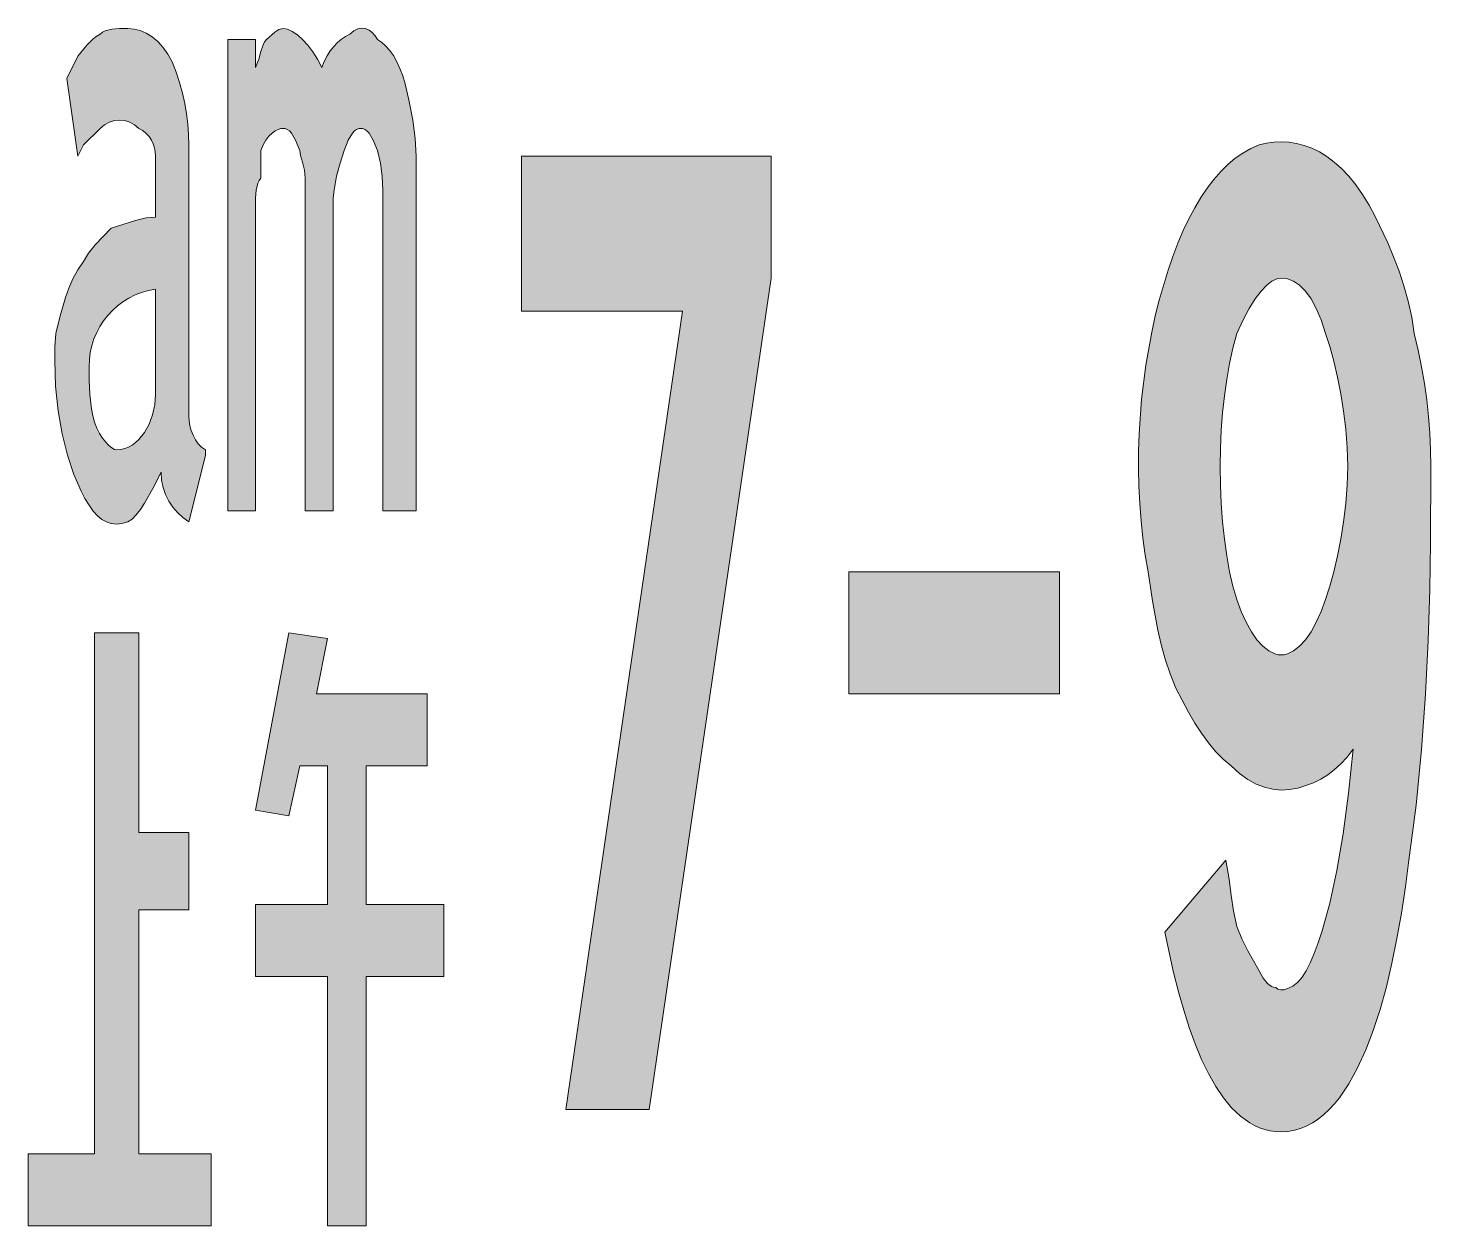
# Model space of a CAD drawing. Header units: metres. Extents: x 48 to 351, y 10 to 269.
import ezdxf

# ---------------------------------------------------------------- set-up
doc = ezdxf.new("R2010")
doc.units = ezdxf.units.M
doc.layers.add('FILL_WHITE_FFFFFF', color=7, linetype='Continuous', true_color=0xffffff)

msp = doc.modelspace()

# ---------------------------------------------------------------- hatches: boundary and pattern name
at = {"layer": 'FILL_WHITE_FFFFFF', "true_color": 0xffffff}
h = msp.add_hatch(color=7, dxfattribs=at)
h.dxf.hatch_style = 1
h.paths.add_polyline_path([(71.83, 268.69), (73.14, 268.13), (74.4, 267.34), (75.61, 266.33), (76.74, 265.09), (77.8, 263.63), (78.75, 261.94), (79.59, 259.69), (80.33, 257.44), (80.94, 255.19), (81.45, 252.94), (81.84, 250.69), (82.13, 248.44), (82.29, 246.19), (82.35, 243.94), (82.35, 185.14), (82.41, 184.19), (82.58, 183.17), (82.86, 182.13), (83.25, 181.09), (83.76, 180.11), (84.38, 179.24), (85.11, 178.5), (85.95, 177.94), (85.95, 176.74), (82.35, 162.34), (81.06, 163.3), (79.89, 164.37), (78.87, 165.55), (78, 166.84), (77.3, 168.25), (76.78, 169.77), (76.46, 171.4), (76.35, 173.14), (74.55, 169.6), (72.75, 166.39), (71.85, 165.02), (70.95, 163.86), (70.05, 162.95), (69.15, 162.34), (67.85, 162), (66.66, 161.89), (65.54, 162), (64.5, 162.34), (63.51, 162.9), (62.57, 163.69), (61.65, 164.7), (60.75, 165.94), (59.86, 167.38), (59.01, 168.97), (57.43, 172.6), (56.05, 176.76), (54.9, 181.39), (54.04, 186.41), (53.49, 191.76), (53.32, 197.36), (53.38, 200.23), (53.55, 203.14), (54.49, 206.93), (55.65, 210.94), (56.39, 212.96), (57.26, 214.95), (58.31, 216.89), (59.55, 218.74), (60.66, 220.54), (62.1, 222.34), (65.55, 225.94), (70.8, 227.59), (73.14, 228.14), (75.15, 228.34), (75.15, 241.54), (75.09, 242.44), (74.93, 243.32), (74.64, 244.18), (74.25, 244.99), (73.74, 245.75), (73.13, 246.44), (72.39, 247.04), (71.55, 247.54), (70.6, 248.33), (69.56, 248.89), (68.47, 249.23), (67.35, 249.34), (66.23, 249.23), (65.14, 248.89), (64.1, 248.33), (63.15, 247.54), (59.55, 243.94), (58.35, 241.54), (55.95, 258.34), (58.35, 263.14), (60.3, 265.54), (61.56, 266.85), (62.3, 267.44), (63.15, 267.94), (63.65, 268.34), (64.26, 268.64), (65.7, 268.99), (67.37, 269.12), (69.15, 269.14), (70.5, 269.03), (71.83, 268.69)])
h.paths.add_polyline_path([(73.6, 212.45), (72.12, 212.02), (70.7, 211.47), (69.36, 210.79), (68.09, 210.01), (66.9, 209.11), (65.8, 208.12), (64.8, 207.04), (63.89, 205.88), (63.09, 204.63), (62.4, 203.32), (61.82, 201.94), (61.36, 200.51), (61.02, 199.03), (60.82, 197.5), (60.75, 195.94), (60.77, 193.05), (60.9, 189.94), (61.26, 186.83), (61.55, 185.34), (61.95, 183.94), (62.45, 182.65), (63.04, 181.49), (63.68, 180.46), (64.35, 179.59), (65.02, 178.89), (65.66, 178.37), (66.25, 178.05), (66.75, 177.94), (67.64, 178.01), (68.49, 178.21), (69.31, 178.54), (70.09, 178.97), (70.83, 179.52), (71.52, 180.16), (72.75, 181.69), (73.76, 183.51), (74.51, 185.54), (74.99, 187.7), (75.15, 189.94), (75.15, 212.74), (73.6, 212.45)], flags=16)
h = msp.add_hatch(color=7, dxfattribs=at)
h.dxf.hatch_style = 1
h.paths.add_polyline_path([(111.65, 262.04), (112.26, 263.22), (112.94, 264.29), (113.7, 265.24), (114.51, 266.09), (115.37, 266.82), (116.25, 267.44), (117.15, 267.94), (118.05, 268.68), (118.93, 269.1), (119.79, 269.25), (120.6, 269.14), (121.36, 268.81), (122.04, 268.28), (122.65, 267.58), (123.15, 266.74), (124.05, 266.18), (124.93, 265.41), (125.79, 264.44), (126.6, 263.29), (127.36, 261.97), (128.04, 260.5), (128.65, 258.88), (129.15, 257.14), (130.03, 253.35), (130.8, 249.34), (131.34, 245.33), (131.55, 241.54), (131.55, 164.74), (124.35, 164.74), (124.35, 230.74), (124.33, 234.14), (124.2, 237.19), (123.84, 240.02), (123.15, 242.74), (122.25, 245.01), (121.35, 246.49), (120.9, 246.97), (120.45, 247.3), (120, 247.48), (119.55, 247.54), (119.1, 247.48), (118.65, 247.3), (118.2, 246.97), (117.75, 246.49), (116.85, 245.01), (115.95, 242.74), (115.07, 240.02), (114.3, 237.19), (113.76, 234.14), (113.6, 232.49), (113.55, 230.74), (113.55, 164.74), (107.55, 164.74), (107.55, 230.74), (107.55, 236.74), (107.36, 238.52), (106.95, 240.19), (106.54, 241.64), (106.35, 242.74), (105.45, 245.01), (104.55, 246.49), (104.1, 246.97), (103.65, 247.3), (103.2, 247.48), (102.75, 247.54), (102.25, 247.48), (101.66, 247.3), (101.02, 246.97), (100.35, 246.49), (99.68, 245.84), (99.04, 245.01), (98.45, 243.98), (97.95, 242.74), (97.95, 236.74), (97.55, 236.24), (97.26, 235.64), (96.9, 234.19), (96.77, 232.52), (96.75, 230.74), (96.75, 164.74), (90.75, 164.74), (90.75, 266.74), (96.75, 266.74), (96.75, 260.74), (97.46, 262.52), (97.95, 264.19), (98.44, 265.64), (98.75, 266.24), (99.15, 266.74), (100.95, 268.39), (101.85, 268.94), (102.75, 269.14), (103.7, 268.98), (104.74, 268.5), (105.83, 267.75), (106.95, 266.74), (108.07, 265.51), (109.16, 264.08), (110.2, 262.48), (111.15, 260.74), (111.65, 262.04)])
h = msp.add_hatch(color=7, dxfattribs=at)
h.dxf.hatch_style = 1
h.paths.add_polyline_path([(350.9, 147.7), (350.55, 136.69), (349.98, 125.06), (349.13, 113.09), (347.93, 101.02), (347.19, 95.04), (346.35, 89.14), (345.62, 83.34), (344.77, 77.66), (343.8, 72.13), (342.71, 66.79), (341.5, 61.68), (340.15, 56.83), (338.67, 52.27), (337.05, 48.04), (335.29, 44.18), (333.39, 40.72), (331.34, 37.7), (330.26, 36.36), (329.14, 35.14), (327.98, 34.05), (326.78, 33.09), (325.54, 32.27), (324.27, 31.59), (322.95, 31.05), (321.59, 30.66), (320.19, 30.42), (318.75, 30.34), (317.53, 30.4), (316.34, 30.56), (315.19, 30.84), (314.07, 31.21), (312.99, 31.69), (311.93, 32.27), (309.92, 33.72), (308.02, 35.53), (306.24, 37.68), (304.57, 40.16), (303, 42.94), (301.53, 46), (300.15, 49.33), (298.86, 52.89), (297.66, 56.67), (296.53, 60.64), (295.47, 64.8), (293.55, 73.54), (306.75, 89.14), (307.46, 85.04), (307.95, 81.49), (308.44, 78.17), (309.15, 74.74), (310.24, 72.06), (311.55, 69.49), (313.95, 65.14), (314.85, 63.57), (315.75, 62.44), (316.65, 61.77), (317.1, 61.6), (317.55, 61.54), (318.05, 61.2), (318.64, 61.05), (319.28, 61.08), (319.95, 61.24), (321.26, 61.88), (322.35, 62.74), (323.25, 63.81), (324.15, 65.2), (325.03, 66.91), (325.91, 68.93), (326.78, 71.24), (327.62, 73.84), (329.25, 79.84), (330.76, 86.86), (332.14, 94.8), (333.34, 103.59), (334.35, 113.14), (333, 111.45), (331.63, 109.97), (330.24, 108.69), (328.8, 107.59), (327.31, 106.66), (325.74, 105.89), (324.1, 105.25), (322.35, 104.74), (320.55, 104.41), (318.75, 104.31), (316.95, 104.47), (315.15, 104.89), (313.35, 105.6), (311.55, 106.6), (309.75, 107.91), (307.95, 109.54), (306.2, 111), (304.56, 112.67), (302.99, 114.54), (301.5, 116.59), (300.06, 118.81), (298.67, 121.19), (295.95, 126.34), (294.71, 129.49), (293.66, 132.64), (292.79, 135.79), (292.05, 138.94), (290.89, 145.24), (289.95, 151.54), (289.33, 155.17), (288.82, 158.84), (288.42, 162.56), (288.13, 166.3), (287.94, 170.06), (287.86, 173.84), (287.88, 177.62), (288, 181.39), (288.53, 188.89), (289.44, 196.26), (290.72, 203.44), (291.49, 206.93), (292.35, 210.34), (294.26, 216.81), (295.3, 219.82), (296.4, 222.68), (297.55, 225.39), (298.76, 227.93), (300.03, 230.32), (301.35, 232.54), (302.73, 234.59), (304.16, 236.47), (305.65, 238.18), (307.2, 239.7), (308.8, 241.05), (310.46, 242.2), (312.18, 243.17), (313.95, 243.94), (315.54, 244.32), (317.15, 244.55), (318.78, 244.63), (320.42, 244.54), (322.07, 244.29), (323.72, 243.86), (325.36, 243.24), (327, 242.44), (328.62, 241.44), (330.23, 240.24), (331.81, 238.82), (333.36, 237.19), (334.87, 235.33), (336.34, 233.25), (337.77, 230.92), (339.15, 228.34), (341.81, 222.72), (343.07, 219.74), (344.25, 216.64), (345.31, 213.44), (346.24, 210.12), (346.99, 206.69), (347.55, 203.14), (348.39, 199.54), (349.13, 195.94), (349.74, 192.34), (350.25, 188.74), (350.64, 185.14), (350.93, 181.54), (351.09, 177.94), (351.15, 174.34), (351.08, 157.82), (350.9, 147.7)])
h.paths.add_polyline_path([(320.1, 133.76), (321.43, 134.4), (322.74, 135.44), (324, 136.84), (325.21, 138.58), (326.34, 140.63), (327.4, 142.96), (328.35, 145.54), (329.25, 148.4), (330.11, 151.56), (330.92, 154.97), (331.65, 158.59), (332.26, 162.38), (332.74, 166.3), (333.04, 170.3), (333.15, 174.34), (333.04, 178.39), (332.74, 182.39), (332.26, 186.3), (331.65, 190.09), (330.92, 193.71), (330.11, 197.12), (329.25, 200.28), (328.35, 203.14), (327.4, 206.07), (326.34, 208.56), (325.21, 210.63), (324, 212.29), (322.74, 213.56), (321.43, 214.45), (320.1, 214.97), (318.75, 215.14), (317.8, 214.97), (316.74, 214.45), (315.61, 213.56), (314.4, 212.29), (313.14, 210.63), (311.83, 208.56), (310.5, 206.07), (309.15, 203.14), (308.31, 199.94), (307.58, 196.62), (306.96, 193.19), (306.45, 189.64), (306.06, 185.99), (305.78, 182.22), (305.61, 178.34), (305.55, 174.34), (305.61, 170.3), (305.78, 166.3), (306.06, 162.38), (306.45, 158.59), (306.96, 154.97), (307.58, 151.56), (308.31, 148.4), (309.15, 145.54), (310.1, 142.96), (311.16, 140.63), (312.29, 138.58), (313.5, 136.84), (314.76, 135.44), (316.07, 134.4), (317.4, 133.76), (318.08, 133.6), (318.75, 133.54), (319.42, 133.6), (320.1, 133.76)], flags=16)
h = msp.add_hatch(color=7, dxfattribs=at)
h.dxf.hatch_style = 1
h.paths.add_polyline_path([(154.35, 241.54), (208.35, 241.54), (208.35, 215.14), (181.95, 35.14), (163.95, 35.14), (189.15, 207.94), (154.35, 207.94), (154.35, 241.54)])
h = msp.add_hatch(color=7, dxfattribs=at)
h.dxf.hatch_style = 1
h.paths.add_polyline_path([(270.75, 151.54), (270.75, 125.14), (225.15, 125.14), (225.15, 151.54), (270.75, 151.54)])
h = msp.add_hatch(color=7, dxfattribs=at)
h.dxf.hatch_style = 1
h.paths.add_polyline_path([(71.55, 95.14), (82.35, 95.14), (82.35, 78.34), (71.55, 78.34), (71.55, 25.54), (87.15, 25.54), (87.15, 9.94), (47.55, 9.94), (47.55, 25.54), (61.95, 25.54), (61.95, 138.34), (71.55, 138.34), (71.55, 95.14)])
h = msp.add_hatch(color=7, dxfattribs=at)
h.dxf.hatch_style = 1
h.paths.add_polyline_path([(133.95, 125.14), (133.95, 109.54), (120.75, 109.54), (120.75, 79.54), (137.55, 79.54), (137.55, 63.94), (120.75, 63.94), (120.75, 9.94), (112.35, 9.94), (112.35, 63.94), (96.75, 63.94), (96.75, 79.54), (112.35, 79.54), (112.35, 109.54), (106.35, 109.54), (103.95, 98.74), (96.75, 99.94), (103.95, 138.34), (112.35, 137.14), (109.95, 125.14), (133.95, 125.14)])

# ---------------------------------------------------------------- linework, layer by layer
at = {"layer": 'FILL_WHITE_FFFFFF', "lineweight": 0, "true_color": 0xffffff}
for points in [[(71.83, 268.69), (73.14, 268.13), (74.4, 267.34), (75.61, 266.33), (76.74, 265.09), (77.8, 263.63), (78.75, 261.94), (79.59, 259.69), (80.33, 257.44), (80.94, 255.19), (81.45, 252.94), (81.84, 250.69), (82.13, 248.44), (82.29, 246.19), (82.35, 243.94), (82.35, 185.14), (82.41, 184.19), (82.58, 183.17), (82.86, 182.13), (83.25, 181.09), (83.76, 180.11), (84.38, 179.24), (85.11, 178.5), (85.95, 177.94), (85.95, 176.74), (82.35, 162.34), (81.06, 163.3), (79.89, 164.37), (78.87, 165.55), (78, 166.84), (77.3, 168.25), (76.78, 169.77), (76.46, 171.4), (76.35, 173.14), (74.55, 169.6), (72.75, 166.39), (71.85, 165.02), (70.95, 163.86), (70.05, 162.95), (69.15, 162.34), (67.85, 162), (66.66, 161.89), (65.54, 162), (64.5, 162.34), (63.51, 162.9), (62.57, 163.69), (61.65, 164.7), (60.75, 165.94), (59.86, 167.38), (59.01, 168.97), (57.43, 172.6), (56.05, 176.76), (54.9, 181.39), (54.04, 186.41), (53.49, 191.76), (53.32, 197.36), (53.38, 200.23), (53.55, 203.14), (54.49, 206.93), (55.65, 210.94), (56.39, 212.96), (57.26, 214.95), (58.31, 216.89), (59.55, 218.74), (60.66, 220.54), (62.1, 222.34), (65.55, 225.94), (70.8, 227.59), (73.14, 228.14), (75.15, 228.34), (75.15, 241.54), (75.09, 242.44), (74.93, 243.32), (74.64, 244.18), (74.25, 244.99), (73.74, 245.75), (73.13, 246.44), (72.39, 247.04), (71.55, 247.54), (70.6, 248.33), (69.56, 248.89), (68.47, 249.23), (67.35, 249.34), (66.23, 249.23), (65.14, 248.89), (64.1, 248.33), (63.15, 247.54), (59.55, 243.94), (58.35, 241.54), (55.95, 258.34), (58.35, 263.14), (60.3, 265.54), (61.56, 266.85), (62.3, 267.44), (63.15, 267.94), (63.65, 268.34), (64.26, 268.64), (65.7, 268.99), (67.37, 269.12), (69.15, 269.14), (70.5, 269.03)], [(111.65, 262.04), (112.26, 263.22), (112.94, 264.29), (113.7, 265.24), (114.51, 266.09), (115.37, 266.82), (116.25, 267.44), (117.15, 267.94), (118.05, 268.68), (118.93, 269.1), (119.79, 269.25), (120.6, 269.14), (121.36, 268.81), (122.04, 268.28), (122.65, 267.58), (123.15, 266.74), (124.05, 266.18), (124.93, 265.41), (125.79, 264.44), (126.6, 263.29), (127.36, 261.97), (128.04, 260.5), (128.65, 258.88), (129.15, 257.14), (130.03, 253.35), (130.8, 249.34), (131.34, 245.33), (131.55, 241.54), (131.55, 164.74), (124.35, 164.74), (124.35, 230.74), (124.33, 234.14), (124.2, 237.19), (123.84, 240.02), (123.15, 242.74), (122.25, 245.01), (121.35, 246.49), (120.9, 246.97), (120.45, 247.3), (120, 247.48), (119.55, 247.54), (119.1, 247.48), (118.65, 247.3), (118.2, 246.97), (117.75, 246.49), (116.85, 245.01), (115.95, 242.74), (115.07, 240.02), (114.3, 237.19), (113.76, 234.14), (113.6, 232.49), (113.55, 230.74), (113.55, 164.74), (107.55, 164.74), (107.55, 230.74), (107.55, 236.74), (107.36, 238.52), (106.95, 240.19), (106.54, 241.64), (106.35, 242.74), (105.45, 245.01), (104.55, 246.49), (104.1, 246.97), (103.65, 247.3), (103.2, 247.48), (102.75, 247.54), (102.25, 247.48), (101.66, 247.3), (101.02, 246.97), (100.35, 246.49), (99.68, 245.84), (99.04, 245.01), (98.45, 243.98), (97.95, 242.74), (97.95, 236.74), (97.55, 236.24), (97.26, 235.64), (96.9, 234.19), (96.77, 232.52), (96.75, 230.74), (96.75, 164.74), (90.75, 164.74), (90.75, 266.74), (96.75, 266.74), (96.75, 260.74), (97.46, 262.52), (97.95, 264.19), (98.44, 265.64), (98.75, 266.24), (99.15, 266.74), (100.95, 268.39), (101.85, 268.94), (102.75, 269.14), (103.7, 268.98), (104.74, 268.5), (105.83, 267.75), (106.95, 266.74), (108.07, 265.51), (109.16, 264.08), (110.2, 262.48), (111.15, 260.74)], [(350.9, 147.7), (350.55, 136.69), (349.98, 125.06), (349.13, 113.09), (347.93, 101.02), (347.19, 95.04), (346.35, 89.14), (345.62, 83.34), (344.77, 77.66), (343.8, 72.13), (342.71, 66.79), (341.5, 61.68), (340.15, 56.83), (338.67, 52.27), (337.05, 48.04), (335.29, 44.18), (333.39, 40.72), (331.34, 37.7), (330.26, 36.36), (329.14, 35.14), (327.98, 34.05), (326.78, 33.09), (325.54, 32.27), (324.27, 31.59), (322.95, 31.05), (321.59, 30.66), (320.19, 30.42), (318.75, 30.34), (317.53, 30.4), (316.34, 30.56), (315.19, 30.84), (314.07, 31.21), (312.99, 31.69), (311.93, 32.27), (309.92, 33.72), (308.02, 35.53), (306.24, 37.68), (304.57, 40.16), (303, 42.94), (301.53, 46), (300.15, 49.33), (298.86, 52.89), (297.66, 56.67), (296.53, 60.64), (295.47, 64.8), (293.55, 73.54), (306.75, 89.14), (307.46, 85.04), (307.95, 81.49), (308.44, 78.17), (309.15, 74.74), (310.24, 72.06), (311.55, 69.49), (313.95, 65.14), (314.85, 63.57), (315.75, 62.44), (316.65, 61.77), (317.1, 61.6), (317.55, 61.54), (318.05, 61.2), (318.64, 61.05), (319.28, 61.08), (319.95, 61.24), (321.26, 61.88), (322.35, 62.74), (323.25, 63.81), (324.15, 65.2), (325.03, 66.91), (325.91, 68.93), (326.78, 71.24), (327.62, 73.84), (329.25, 79.84), (330.76, 86.86), (332.14, 94.8), (333.34, 103.59), (334.35, 113.14), (333, 111.45), (331.63, 109.97), (330.24, 108.69), (328.8, 107.59), (327.31, 106.66), (325.74, 105.89), (324.1, 105.25), (322.35, 104.74), (320.55, 104.41), (318.75, 104.31), (316.95, 104.47), (315.15, 104.89), (313.35, 105.6), (311.55, 106.6), (309.75, 107.91), (307.95, 109.54), (306.2, 111), (304.56, 112.67), (302.99, 114.54), (301.5, 116.59), (300.06, 118.81), (298.67, 121.19), (295.95, 126.34), (294.71, 129.49), (293.66, 132.64), (292.79, 135.79), (292.05, 138.94), (290.89, 145.24), (289.95, 151.54), (289.33, 155.17), (288.82, 158.84), (288.42, 162.56), (288.13, 166.3), (287.94, 170.06), (287.86, 173.84), (287.88, 177.62), (288, 181.39), (288.53, 188.89), (289.44, 196.26), (290.72, 203.44), (291.49, 206.93), (292.35, 210.34), (294.26, 216.81), (295.3, 219.82), (296.4, 222.68), (297.55, 225.39), (298.76, 227.93), (300.03, 230.32), (301.35, 232.54), (302.73, 234.59), (304.16, 236.47), (305.65, 238.18), (307.2, 239.7), (308.8, 241.05), (310.46, 242.2), (312.18, 243.17), (313.95, 243.94), (315.54, 244.32), (317.15, 244.55), (318.78, 244.63), (320.42, 244.54), (322.07, 244.29), (323.72, 243.86), (325.36, 243.24), (327, 242.44), (328.62, 241.44), (330.23, 240.24), (331.81, 238.82), (333.36, 237.19), (334.87, 235.33), (336.34, 233.25), (337.77, 230.92), (339.15, 228.34), (341.81, 222.72), (343.07, 219.74), (344.25, 216.64), (345.31, 213.44), (346.24, 210.12), (346.99, 206.69), (347.55, 203.14), (348.39, 199.54), (349.13, 195.94), (349.74, 192.34), (350.25, 188.74), (350.64, 185.14), (350.93, 181.54), (351.09, 177.94), (351.15, 174.34), (351.08, 157.82)], [(154.35, 241.54), (208.35, 241.54), (208.35, 215.14), (181.95, 35.14), (163.95, 35.14), (189.15, 207.94), (154.35, 207.94)], [(73.6, 212.45), (72.12, 212.02), (70.7, 211.47), (69.36, 210.79), (68.09, 210.01), (66.9, 209.11), (65.8, 208.12), (64.8, 207.04), (63.89, 205.88), (63.09, 204.63), (62.4, 203.32), (61.82, 201.94), (61.36, 200.51), (61.02, 199.03), (60.82, 197.5), (60.75, 195.94), (60.77, 193.05), (60.9, 189.94), (61.26, 186.83), (61.55, 185.34), (61.95, 183.94), (62.45, 182.65), (63.04, 181.49), (63.68, 180.46), (64.35, 179.59), (65.02, 178.89), (65.66, 178.37), (66.25, 178.05), (66.75, 177.94), (67.64, 178.01), (68.49, 178.21), (69.31, 178.54), (70.09, 178.97), (70.83, 179.52), (71.52, 180.16), (72.75, 181.69), (73.76, 183.51), (74.51, 185.54), (74.99, 187.7), (75.15, 189.94), (75.15, 212.74)], [(320.1, 133.76), (321.43, 134.4), (322.74, 135.44), (324, 136.84), (325.21, 138.58), (326.34, 140.63), (327.4, 142.96), (328.35, 145.54), (329.25, 148.4), (330.11, 151.56), (330.92, 154.97), (331.65, 158.59), (332.26, 162.38), (332.74, 166.3), (333.04, 170.3), (333.15, 174.34), (333.04, 178.39), (332.74, 182.39), (332.26, 186.3), (331.65, 190.09), (330.92, 193.71), (330.11, 197.12), (329.25, 200.28), (328.35, 203.14), (327.4, 206.07), (326.34, 208.56), (325.21, 210.63), (324, 212.29), (322.74, 213.56), (321.43, 214.45), (320.1, 214.97), (318.75, 215.14), (317.8, 214.97), (316.74, 214.45), (315.61, 213.56), (314.4, 212.29), (313.14, 210.63), (311.83, 208.56), (310.5, 206.07), (309.15, 203.14), (308.31, 199.94), (307.58, 196.62), (306.96, 193.19), (306.45, 189.64), (306.06, 185.99), (305.78, 182.22), (305.61, 178.34), (305.55, 174.34), (305.61, 170.3), (305.78, 166.3), (306.06, 162.38), (306.45, 158.59), (306.96, 154.97), (307.58, 151.56), (308.31, 148.4), (309.15, 145.54), (310.1, 142.96), (311.16, 140.63), (312.29, 138.58), (313.5, 136.84), (314.76, 135.44), (316.07, 134.4), (317.4, 133.76), (318.08, 133.6), (318.75, 133.54), (319.42, 133.6)], [(270.75, 151.54), (270.75, 125.14), (225.15, 125.14), (225.15, 151.54)], [(71.55, 95.14), (82.35, 95.14), (82.35, 78.34), (71.55, 78.34), (71.55, 25.54), (87.15, 25.54), (87.15, 9.94), (47.55, 9.94), (47.55, 25.54), (61.95, 25.54), (61.95, 138.34), (71.55, 138.34)], [(133.95, 125.14), (133.95, 109.54), (120.75, 109.54), (120.75, 79.54), (137.55, 79.54), (137.55, 63.94), (120.75, 63.94), (120.75, 9.94), (112.35, 9.94), (112.35, 63.94), (96.75, 63.94), (96.75, 79.54), (112.35, 79.54), (112.35, 109.54), (106.35, 109.54), (103.95, 98.74), (96.75, 99.94), (103.95, 138.34), (112.35, 137.14), (109.95, 125.14)]]:
    msp.add_lwpolyline(points, close=True, dxfattribs=at)

doc.saveas('drawing.dxf')
